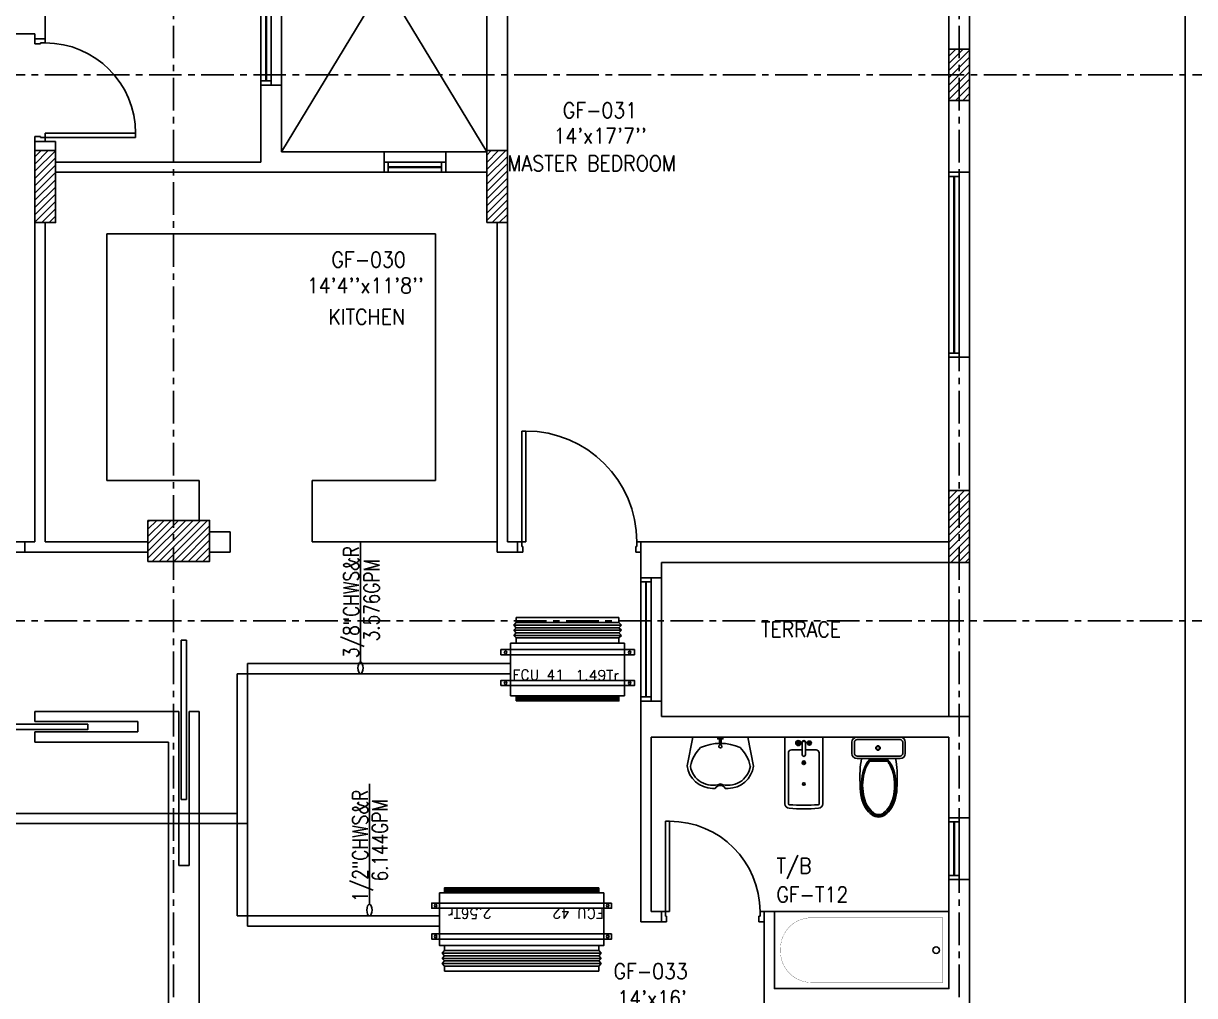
# Model space of a CAD drawing. Header units: millimetres. Extents: x -1288794 to 2153086, y -2701644 to -1428868.
# Drawn here: x 1522629 to 1534033, y -1504337 to -1494869 of the extents above; entities that cross this region are included whole.
import ezdxf

# ---------------------------------------------------------------- set-up
doc = ezdxf.new("R2010")
doc.units = ezdxf.units.MM
doc.header["$LTSCALE"] = 100
doc.linetypes.add('CENTER', pattern=[50.8, 31.75, -6.35, 6.35, -6.35])
doc.linetypes.add('DASHED2', pattern=[9.525, 6.35, -3.175])
for name, color, linetype in [('A-ANNO-TEXT', 8, 'Continuous'), ('A-AREA', 8, 'CENTER'), ('A-DOOR', 4, 'Continuous'), ('A-FLOR-OVHD', 4, 'DASHED2'), ('A-FLOR-PFIX', 8, 'Continuous'), ('A-FLOR-SPCL', 8, 'Continuous'), ('A-GLAZ', 5, 'Continuous'), ('A-GRID', 253, 'CENTER'), ('A-WALL-FULL', 8, 'Continuous'), ('AC-CHILLED WATER TEXT', 41, 'Continuous'), ('AC-CHR', 60, 'Continuous'), ('AC-CHS', 30, 'Continuous'), ('AC-SAD TEXT', 3, 'Continuous'), ('FCU-AC', 160, 'Continuous'), ('S-COL- HACT.', 9, 'Continuous'), ('S-COL.', 8, 'Continuous')]:
    doc.layers.add(name, color=color, linetype=linetype)
doc.styles.add('ROMAND', font='romand')
doc.styles.add('ROMANS', font='romans.shx', dxfattribs={"width": 0.8})
doc.styles.add('SIMPLEX', font='simplex.shx', dxfattribs={"width": 0.8})
pattern_1 = [(45, (2628196.87, -1109556.65), (-35.355339, 35.355339), [])]

# ---------------------------------------------------------------- blocks, each defined once
blk = doc.blocks.new('W-180')
for p, q in [((1800, 100), (0, 100)), ((1800, 0), (0, 0)), ((40, 0), (40, 100)), ((1760, 100), (1760, 0))]:
    blk.add_line(p, q)
at = {"linetype": 'Continuous'}
for p, q in [((1760, 53), (40, 53)), ((1760, 47), (40, 47))]:
    blk.add_line(p, q, dxfattribs=at)
blk = doc.blocks.new('D-100-R1')
for p, q in [((-80, 980), (-80, 100)), ((-80, 980), (-40, 980)), ((-40, 980), (-40, 55)), ((-1000, 100), (-1000, 0)), ((-1000, 100), (-960, 100)), ((-960, 100), (-960, 55)), ((-960, 55), (-950, 55)), ((-950, 55), (-950, 0)), ((-80, 100), (0, 100)), ((-50, 55), (-50, 0)), ((-50, 55), (-40, 55)), ((-50, 0), (0, 0)), ((0, 100), (0, 0)), ((-1000, 0), (-950, 0))]:
    blk.add_line(p, q)
at = {"linetype": 'Continuous'}
blk.add_arc((-80, 100), 880, 90, 180, dxfattribs=at)
blk = doc.blocks.new('LAV-4')
for p, q in [((-266, 0), (-322, -283)), ((-266, 0), (268, 0)), ((268, 0), (324, -280)), ((-48, -500), (-75, -500)), ((75, -500), (50, -500))]:
    blk.add_line(p, q)
for points in [[(-25, 0), (-25, -18), (25, -18), (25, 0)], [(-9, -20), (-9, -57), (8, -57), (8, -20)]]:
    blk.add_lwpolyline(points, close=True)
blk.add_circle((0, -91), 15.4)
for centre, radius, start, end in [((74, -366), 375, 135.3333, 167.1432), ((0, -539), 477, 66.1261, 113.874), ((-74, -366), 375, 12.5199, 44.6667), ((-75, -250), 250, 187.6784, 270), ((-75, -250), 220, 188.5814, 289.9523), ((75, -250), 220, 250.0878, 350.8515), ((75, -250), 250, 270, 353.0121), ((1, -527), 55.9, 28.7827, 151.2173), ((50, -499), 0, 238.1883, 0)]:
    blk.add_arc(centre, radius, start, end)
blk = doc.blocks.new('D-120-R1')
for p, q in [((-80, 1180), (-40, 1180)), ((-80, 1180), (-80, 100)), ((-40, 1180), (-40, 55)), ((-1200, 100), (-1160, 100)), ((-1200, 100), (-1200, 0)), ((-1160, 100), (-1160, 55)), ((-1160, 55), (-1150, 55)), ((-1150, 55), (-1150, 0)), ((-80, 100), (0, 100)), ((-50, 55), (-40, 55)), ((-50, 55), (-50, 0)), ((-50, 0), (0, 0)), ((0, 100), (0, 0)), ((-1200, 0), (-1150, 0))]:
    blk.add_line(p, q)
at = {"linetype": 'Continuous'}
blk.add_arc((-80, 100), 1080, 90, 180, dxfattribs=at)
blk = doc.blocks.new('BIDET-1')
for p, q in [((175, 0), (-175, 0)), ((-185, -10), (-185, -649)), ((-39, -59), (-69, -59)), ((-54, -44), (-54, -74)), ((-15, -54), (-15, -174)), ((15, -54), (15, -174)), ((39, -59), (69, -59)), ((54, -44), (54, -74)), ((185, -10), (185, -649)), ((-150, -155), (-150, -649)), ((-15, -125), (-120, -125)), ((120, -125), (15, -125)), ((150, -155), (150, -649)), ((12, -250), (-12, -250)), ((-9, -259), (9, -241)), ((-9, -241), (9, -259)), ((0, -238), (0, -262))]:
    blk.add_line(p, q)
for centre, radius in [((-54, -59), 25), ((-54, -59), 20), ((-54, -59), 15.2), ((-54, -59), 10.2), ((54, -59), 20), ((54, -59), 15.2), ((54, -59), 10.2), ((0, -250), 17.5), ((0, -250), 12.5), ((0, -457), 12.5), ((0, -457), 10)]:
    blk.add_circle(centre, radius)
for centre, radius, start, end in [((-175, -10), 10, 90, 180), ((175, -10), 10, 0, 90), ((0, -54), 20, 318.5904, 221.4096), ((0, -54), 15, 0, 180), ((-120, -155), 30, 90, 180), ((0, -174), 15, 180, 0), ((120, -155), 30, 0, 90), ((-140, -649), 45, 180, 265.2062), ((-140, -649), 10, 180, 265.2062), ((0, 1020), 1685, 265.2062, 274.7938), ((140, -649), 10, 274.7938, 0), ((140, -649), 45, 274.7938, 0), ((0, 1020), 1720, 265.2062, 274.7938)]:
    blk.add_arc(centre, radius, start, end)
blk = doc.blocks.new('WC-1')
for p, q in [((-210, 0), (210, 0)), ((-260, -160), (-260, -50)), ((-235, -160), (-235, -50)), ((-210, -25), (210, -25)), ((235, -50), (235, -160)), ((260, -50), (260, -160)), ((210, -185), (-210, -185)), ((210, -210), (-210, -210)), ((91, -223), (-91, -223)), ((86, -235), (-86, -235))]:
    blk.add_line(p, q)
for radius in [22.1, 17.1]:
    blk.add_circle((-6, -107), radius)
for centre, radius, start, end in [((-210, -50), 50, 90, 180), ((-210, -50), 25, 90, 180), ((210, -50), 50, 360, 90), ((210, -50), 25, 360, 90), ((-210, -160), 50, 180, 270), ((-210, -160), 25, 180, 270), ((722, -383), 904, 168.9529, 184.0632), ((69, -365), 214, 138.4152, 149.8586), ((-69, -365), 214, 30.1414, 41.5848), ((210, -160), 25, 270, 360), ((210, -160), 50, 270, 360), ((178, -428), 341, 149.8586, 166.4766), ((178, -428), 328, 149.8586, 166.4766), ((69, -365), 201, 139.9943, 149.8586), ((-69, -365), 201, 30.1414, 40.0057), ((-178, -428), 328, 13.5234, 30.1414), ((-178, -428), 341, 13.5234, 30.1414), ((352, -470), 532, 177.5541, 180), ((352, -470), 520, 166.4766, 180), ((352, -470), 507, 166.4766, 180), ((-352, -470), 507, 360, 13.5234), ((-352, -470), 520, 360, 13.5234), ((-352, -470), 532, 360, 2.4459), ((352, -470), 532, 180, 193.5234), ((352, -470), 520, 180, 193.5234), ((352, -470), 507, 180, 193.5234), ((-352, -470), 507, 346.4766, 360), ((-352, -470), 520, 346.4766, 360), ((-352, -470), 532, 346.4766, 360), ((178, -512), 353, 193.5234, 210.1414), ((178, -512), 341, 193.5234, 210.1414), ((178, -512), 328, 193.5234, 210.1414), ((69, -575), 214, 210.1414, 234.4972), ((69, -575), 201, 210.1414, 234.4972), ((-69, -575), 201, 305.5028, 329.8586), ((-69, -575), 214, 305.5028, 329.8586), ((-178, -512), 328, 329.8586, 346.4766), ((-178, -512), 341, 329.8586, 346.4766), ((-178, -512), 353, 329.8586, 346.4766), ((69, -575), 226, 210.1414, 234.4972), ((0, -672), 108, 234.4972, 270), ((0, -672), 95.9, 234.4972, 270), ((0, -672), 83.4, 234.4972, 270), ((0, -672), 83.4, 270, 305.5028), ((0, -672), 95.9, 270, 305.5028), ((0, -672), 108, 270, 305.5028), ((-69, -575), 226, 305.5028, 329.8586)]:
    blk.add_arc(centre, radius, start, end)
at = {"linetype": 'Continuous', "ltscale": 50}
blk.add_arc((-722, -383), 904, 355.9368, 11.0471, dxfattribs=at)
blk = doc.blocks.new('W-60')
for p, q in [((600, 100), (0, 100)), ((600, 0), (0, 0)), ((40, 0), (40, 100)), ((560, 100), (560, 0))]:
    blk.add_line(p, q)
at = {"linetype": 'Continuous'}
for p, q in [((560, 53), (40, 53)), ((560, 47), (40, 47))]:
    blk.add_line(p, q, dxfattribs=at)
blk = doc.blocks.new('W-120')
for p, q in [((1200, 100), (0, 100)), ((1200, 0), (0, 0)), ((40, 0), (40, 100)), ((1160, 100), (1160, 0))]:
    blk.add_line(p, q)
at = {"linetype": 'Continuous'}
for p, q in [((1160, 53), (40, 53)), ((1160, 47), (40, 47))]:
    blk.add_line(p, q, dxfattribs=at)
blk = doc.blocks.new('BT-2')
blk.add_lwpolyline([(0, 750), (1700, 750), (1700, 0), (0, 0)], close=True)
at = {"const_width": 2}
blk.add_lwpolyline([(60, 690), (1340, 690, -0.414214), (1640, 390), (1640, 360, -0.414214), (1340, 60), (60, 60)], format="xyb", close=True, dxfattribs=at)
blk.add_circle((125, 375), 31.9)
blk = doc.blocks.new('W-80')
for p, q in [((800, 100), (0, 100)), ((800, 0), (0, 0)), ((40, 0), (40, 100)), ((760, 100), (760, 0))]:
    blk.add_line(p, q)
at = {"linetype": 'Continuous'}
for p, q in [((760, 53), (40, 53)), ((760, 47), (40, 47))]:
    blk.add_line(p, q, dxfattribs=at)
blk = doc.blocks.new('fcu-1    1.5 tr')
h = blk.add_hatch()
h.set_pattern_fill('NET', color=3)
h.paths.add_polyline_path([(78733, -1589179), (77733, -1589179), (77733, -1589229), (78733, -1589229)])
at = {"color": 3}
blk.add_lwpolyline([(77733, -1589229), (78733, -1589229), (78733, -1589179), (77733, -1589179)], close=True, dxfattribs=at)
at = {"layer": 'FCU-AC', "color": 5}
for p, q in [((77733, -1588466), (77708, -1588491)), ((78758, -1588491), (77708, -1588491)), ((77733, -1588516), (77708, -1588491)), ((78758, -1588491), (78733, -1588466)), ((78758, -1588491), (78733, -1588516)), ((77733, -1588516), (77708, -1588541)), ((78758, -1588541), (77708, -1588541)), ((77733, -1588566), (77708, -1588541)), ((77733, -1588566), (77708, -1588591)), ((78758, -1588591), (77708, -1588591)), ((77733, -1588616), (77708, -1588591)), ((78733, -1588516), (77733, -1588516)), ((78733, -1588566), (77733, -1588566)), ((78758, -1588541), (78733, -1588516)), ((78758, -1588541), (78733, -1588566)), ((78758, -1588591), (78733, -1588566)), ((78758, -1588591), (78733, -1588616))]:
    blk.add_line(p, q, dxfattribs=at)
at = {"layer": 'FCU-AC', "color": 1}
for p, q in [((78733, -1588416), (77733, -1588416)), ((77733, -1588416), (77733, -1588466)), ((77733, -1588466), (78733, -1588466)), ((78733, -1588466), (78733, -1588416)), ((78733, -1588616), (77733, -1588616)), ((77733, -1588616), (77733, -1588666)), ((77733, -1588666), (78733, -1588666)), ((78733, -1588666), (78733, -1588616))]:
    blk.add_line(p, q, dxfattribs=at)
at = {"layer": 'FCU-AC'}
for p, q in [((78733, -1588466), (77733, -1588466)), ((78788, -1588666), (77678, -1588666)), ((77678, -1588666), (77678, -1589179)), ((78788, -1589179), (78788, -1588666)), ((77678, -1589179), (78788, -1589179))]:
    blk.add_line(p, q, dxfattribs=at)
at = {"layer": 'FCU-AC', "color": 2}
for p, q in [((78733, -1588516), (77733, -1588516)), ((78733, -1588566), (77733, -1588566))]:
    blk.add_line(p, q, dxfattribs=at)
at = {"layer": 'FCU-AC', "color": 6}
for points in [[(77583, -1588779), (78883, -1588779), (78883, -1588729), (77583, -1588729)], [(77583, -1589079), (78883, -1589079), (78883, -1589029), (77583, -1589029)]]:
    blk.add_lwpolyline(points, close=True, dxfattribs=at)
for centre in [(77629, -1588755), (78837, -1588755), (77629, -1589055), (78837, -1589055)]:
    blk.add_circle(centre, 12.5, dxfattribs=at)
blk = doc.blocks.new('fcu 2.5 tr')
h = blk.add_hatch()
h.set_pattern_fill('NET', color=3)
h.paths.add_polyline_path([(83172, -1587743), (81672, -1587743), (81672, -1587793), (83172, -1587793)])
at = {"layer": 'FCU-AC', "color": 1}
for p, q in [((83172, -1586980), (81672, -1586980)), ((81672, -1586980), (81672, -1587030)), ((83172, -1587030), (83172, -1586980)), ((81672, -1587030), (83172, -1587030)), ((83172, -1587180), (81672, -1587180)), ((81672, -1587180), (81672, -1587230)), ((81672, -1587230), (83172, -1587230)), ((83172, -1587230), (83172, -1587180))]:
    blk.add_line(p, q, dxfattribs=at)
at = {"layer": 'FCU-AC'}
for p, q in [((81672, -1587030), (81647, -1587055)), ((83197, -1587055), (81647, -1587055)), ((81672, -1587080), (81647, -1587055)), ((81672, -1587080), (81647, -1587105)), ((83197, -1587105), (81647, -1587105)), ((81672, -1587130), (81647, -1587105)), ((83172, -1587030), (81672, -1587030)), ((83172, -1587080), (81672, -1587080)), ((83172, -1587080), (81672, -1587080)), ((83197, -1587055), (83172, -1587030)), ((83197, -1587055), (83172, -1587080)), ((83197, -1587105), (83172, -1587080)), ((83197, -1587105), (83172, -1587130)), ((81672, -1587130), (81647, -1587155)), ((83197, -1587155), (81647, -1587155)), ((81672, -1587180), (81647, -1587155)), ((83172, -1587130), (81672, -1587130)), ((83172, -1587130), (81672, -1587130)), ((83197, -1587155), (83172, -1587130)), ((83197, -1587155), (83172, -1587180))]:
    blk.add_line(p, q, dxfattribs=at)
blk.add_lwpolyline([(81622, -1587743), (83222, -1587743), (83222, -1587230), (81622, -1587230)], close=True, dxfattribs=at)
at = {"layer": 'FCU-AC', "color": 6}
for points in [[(81547, -1587343), (83297, -1587343), (83297, -1587293), (81547, -1587293)], [(81547, -1587643), (83297, -1587643), (83297, -1587593), (81547, -1587593)]]:
    blk.add_lwpolyline(points, close=True, dxfattribs=at)
at = {"layer": 'FCU-AC', "color": 3}
blk.add_lwpolyline([(81672, -1587793), (83172, -1587793), (83172, -1587743), (81672, -1587743)], close=True, dxfattribs=at)
at = {"layer": 'FCU-AC', "color": 6}
for centre in [(81584, -1587318), (83259, -1587318), (81584, -1587618), (83259, -1587618)]:
    blk.add_circle(centre, 12.5, dxfattribs=at)

msp = doc.modelspace()

# ---------------------------------------------------------------- hatches: boundary and pattern name
at = {"layer": 'S-COL- HACT.', "linetype": 'Continuous', "ltscale": 3}
h = msp.add_hatch(dxfattribs=at)
h.set_pattern_fill('ANSI31', color=256, scale=400, style=0)
h.set_pattern_definition(pattern_1)
h.paths.add_polyline_path([(1531641.7, -1495618.6), (1531641.7, -1495118.6), (1531841.7, -1495118.6), (1531841.7, -1495618.6)])
h = msp.add_hatch(dxfattribs=at)
h.set_pattern_fill('ANSI31', color=256, scale=400, style=0)
h.set_pattern_definition(pattern_1)
h.paths.add_polyline_path([(1522741.7, -1496807.9), (1522741.7, -1496107.9), (1522941.7, -1496107.9), (1522941.7, -1496807.9)])
h = msp.add_hatch(dxfattribs=at)
h.set_pattern_fill('ANSI31', color=256, scale=400, style=0)
h.set_pattern_definition(pattern_1)
h.paths.add_polyline_path([(1527141.7, -1496807.9), (1527141.7, -1496107.9), (1527341.7, -1496107.9), (1527341.7, -1496807.9)])
h = msp.add_hatch(dxfattribs=at)
h.set_pattern_fill('ANSI31', color=256, scale=400, style=0)
h.set_pattern_definition(pattern_1)
h.paths.add_polyline_path([(1531641.7, -1500118.6), (1531641.7, -1499418.6), (1531841.7, -1499418.6), (1531841.7, -1500118.6)])
h = msp.add_hatch(dxfattribs=at)
h.set_pattern_fill('ANSI31', color=256, scale=400, style=0)
h.set_pattern_definition([(45, (2628196.87, -1109546.65), (-35.355339, 35.355339), [])])
h.paths.add_polyline_path([(1523841.7, -1499708.6), (1524441.7, -1499708.6), (1524441.7, -1500108.6), (1523841.7, -1500108.6)])

# ---------------------------------------------------------------- linework, layer by layer
at = {"layer": 'A-AREA', "ltscale": 15}
msp.add_line((1533941.7, -1512568.6), (1533941.7, -1469568.6), dxfattribs=at)
at = {"layer": 'A-DOOR', "ltscale": 3}
for points in [[(1524216.7, -1502426.2), (1524166.7, -1502426.2), (1524166.7, -1500876.2), (1524216.7, -1500876.2), (1524216.7, -1502426.2)], [(1523257.7, -1501693.6), (1523257.7, -1501743.6), (1522207.7, -1501743.6), (1522207.7, -1501693.6), (1523257.7, -1501693.6)]]:
    msp.add_lwpolyline(points, dxfattribs=at)
at = {"layer": 'A-FLOR-OVHD', "linetype": 'Continuous', "ltscale": 3}
for p, q in [((1522641.7, -1499918.6), (1520841.7, -1499918.6)), ((1520841.7, -1500018.6), (1522641.7, -1500018.6))]:
    msp.add_line(p, q, dxfattribs=at)
at = {"layer": 'A-FLOR-SPCL', "ltscale": 3}
for p, q in [((1527141.7, -1492818.6), (1525141.7, -1496118.6)), ((1525141.7, -1492818.6), (1527141.7, -1496118.6)), ((1526641.7, -1496918.6), (1523441.7, -1496918.6)), ((1523441.7, -1499318.6), (1523441.7, -1496918.6)), ((1526641.7, -1499318.6), (1526641.7, -1496918.6)), ((1524341.7, -1499318.6), (1523441.7, -1499318.6)), ((1524341.7, -1499708.6), (1524341.7, -1499318.6)), ((1525441.7, -1499918.6), (1525441.7, -1499318.6)), ((1525441.7, -1499318.6), (1526641.7, -1499318.6)), ((1525441.7, -1499918.6), (1527241.7, -1499918.6)), ((1527341.7, -1499918.6), (1527441.7, -1499918.6)), ((1527241.7, -1500018.6), (1527441.7, -1500018.6)), ((1531641.7, -1501618.6), (1531641.7, -1500118.6)), ((1531841.7, -1501618.6), (1531841.7, -1500118.6))]:
    msp.add_line(p, q, dxfattribs=at)
at = {"layer": 'A-GLAZ', "ltscale": 3}
for p, q in [((1525141.7, -1494668.6), (1525141.7, -1495468.6)), ((1526141.7, -1496118.6), (1526741.7, -1496118.6)), ((1531841.7, -1496318.6), (1531841.7, -1498118.6)), ((1528841.7, -1501468.6), (1528841.7, -1500268.6)), ((1531841.7, -1502606), (1531841.7, -1503206))]:
    msp.add_line(p, q, dxfattribs=at)
at = {"layer": 'A-GRID', "ltscale": 0.1}
for p, q in [((1524091.7, -1466442.6), (1524091.7, -1514577)), ((1531741.7, -1466442.6), (1531741.7, -1514577)), ((1494388.3, -1495368.6), (1537927.9, -1495368.6)), ((1494385.9, -1500687.6), (1537925.5, -1500687.6))]:
    msp.add_line(p, q, dxfattribs=at)
at = {"layer": 'A-WALL-FULL', "ltscale": 3}
for p, q in [((1531841.7, -1496318.6), (1531841.7, -1493460.2)), ((1522841.7, -1495018.6), (1522841.7, -1493918.6)), ((1527141.7, -1496118.6), (1527141.7, -1494118.6)), ((1527341.7, -1499918.6), (1527341.7, -1494518.6)), ((1531641.7, -1496318.6), (1531641.7, -1494518.6)), ((1522391.7, -1494968.6), (1522741.7, -1494968.6)), ((1522741.7, -1495018.6), (1522741.7, -1494968.6)), ((1522841.7, -1495018.6), (1522741.7, -1495018.6)), ((1524941.7, -1495468.6), (1525141.7, -1495468.6)), ((1524941.7, -1495468.6), (1524941.7, -1496218.6)), ((1525141.7, -1495468.6), (1525141.7, -1496118.6)), ((1522741.7, -1499918.6), (1522741.7, -1496018.6)), ((1522841.7, -1496018.6), (1522741.7, -1496018.6)), ((1525141.7, -1496118.6), (1526141.7, -1496118.6)), ((1526141.7, -1496318.6), (1526141.7, -1496118.6)), ((1526741.7, -1496318.6), (1526741.7, -1496118.6)), ((1526741.7, -1496118.6), (1527141.7, -1496118.6)), ((1524941.7, -1496218.6), (1522941.7, -1496218.6)), ((1524941.7, -1496318.6), (1522941.7, -1496318.6)), ((1526141.7, -1496318.6), (1524941.7, -1496318.6)), ((1526741.7, -1496318.6), (1527141.7, -1496318.6)), ((1531641.7, -1496318.6), (1531841.7, -1496318.6)), ((1522841.7, -1499918.6), (1522841.7, -1496807.9)), ((1527241.7, -1496807.9), (1527241.7, -1500018.6)), ((1531641.7, -1498118.6), (1531841.7, -1498118.6)), ((1531641.7, -1499918.6), (1531641.7, -1498118.6)), ((1531841.7, -1500118.6), (1531841.7, -1498118.6)), ((1522641.7, -1500018.6), (1522641.7, -1499918.6)), ((1522641.7, -1499918.6), (1522741.7, -1499918.6)), ((1522841.7, -1499918.6), (1523841.7, -1499918.6)), ((1528641.7, -1500268.6), (1528641.7, -1499918.6)), ((1528641.7, -1499918.6), (1531641.7, -1499918.6)), ((1522641.7, -1500018.6), (1523841.7, -1500018.6)), ((1528841.7, -1500118.6), (1531841.7, -1500118.6)), ((1528841.7, -1500268.6), (1528841.7, -1500118.6)), ((1528841.7, -1500268.6), (1528641.7, -1500268.6)), ((1528641.7, -1503618.6), (1528641.7, -1501468.6)), ((1528841.7, -1501468.6), (1528641.7, -1501468.6)), ((1528841.7, -1501618.6), (1528841.7, -1501468.6)), ((1524041.7, -1501568.6), (1522741.7, -1501568.6)), ((1522741.7, -1501568.6), (1522741.7, -1501668.6)), ((1524141.7, -1501568.6), (1524041.7, -1501568.6)), ((1524141.7, -1503068.6), (1524141.7, -1501568.6)), ((1524241.7, -1503068.6), (1524241.7, -1501568.6)), ((1524341.7, -1501568.6), (1524241.7, -1501568.6)), ((1524341.7, -1504868.6), (1524341.7, -1501568.6)), ((1523741.7, -1501668.6), (1522741.7, -1501668.6)), ((1523741.7, -1501768.6), (1523741.7, -1501668.6)), ((1528841.7, -1501618.6), (1531841.7, -1501618.6)), ((1531841.7, -1502606), (1531841.7, -1501618.6)), ((1523741.7, -1501768.6), (1522741.7, -1501768.6)), ((1522741.7, -1501768.6), (1522741.7, -1501868.6)), ((1528741.7, -1501818.6), (1531641.7, -1501818.6)), ((1528741.7, -1503518.6), (1528741.7, -1501818.6)), ((1531641.7, -1502606), (1531641.7, -1501818.6)), ((1524041.7, -1501868.6), (1522741.7, -1501868.6)), ((1524041.7, -1504618.6), (1524041.7, -1501868.6)), ((1531641.7, -1502606), (1531841.7, -1502606)), ((1524141.7, -1503068.6), (1524241.7, -1503068.6)), ((1531641.7, -1503206), (1531841.7, -1503206)), ((1531641.7, -1504268.6), (1531641.7, -1503206)), ((1531841.7, -1506768.6), (1531841.7, -1503206)), ((1528741.7, -1503518.6), (1528841.7, -1503518.6)), ((1528841.7, -1503618.6), (1528841.7, -1503518.6)), ((1529841.7, -1504868.6), (1529841.7, -1503518.6)), ((1529841.7, -1503518.6), (1529941.7, -1503518.6)), ((1529941.7, -1504268.6), (1529941.7, -1503518.6)), ((1528641.7, -1503618.6), (1528841.7, -1503618.6)), ((1529941.7, -1504268.6), (1531641.7, -1504268.6))]:
    msp.add_line(p, q, dxfattribs=at)
at = {"layer": 'A-WALL-FULL', "linetype": 'Continuous', "ltscale": 3}
for p, q in [((1522741.7, -1496018.6), (1522941.7, -1496018.6)), ((1522941.7, -1496218.6), (1522941.7, -1496018.6)), ((1522941.7, -1496807.9), (1522941.7, -1496318.6)), ((1527141.7, -1496318.6), (1527141.7, -1496807.9)), ((1522841.7, -1496807.9), (1522941.7, -1496807.9)), ((1527141.7, -1496807.9), (1527241.7, -1496807.9)), ((1524441.7, -1499708.6), (1523841.7, -1499708.6)), ((1523841.7, -1499708.6), (1523841.7, -1499918.6)), ((1524441.7, -1499818.6), (1524441.7, -1499708.6)), ((1524441.7, -1499818.6), (1524641.7, -1499818.6)), ((1524641.7, -1499818.6), (1524641.7, -1500018.6)), ((1523841.7, -1500018.6), (1523841.7, -1500108.6)), ((1523841.7, -1500108.6), (1524441.7, -1500108.6)), ((1524641.7, -1500018.6), (1524441.7, -1500018.6)), ((1524441.7, -1500108.6), (1524441.7, -1500018.6))]:
    msp.add_line(p, q, dxfattribs=at)
at = {"layer": 'AC-CHILLED WATER TEXT'}
for p, q in [((1525911.6, -1501089.5), (1525911.6, -1499917.3)), ((1525998.9, -1503447.3), (1525998.9, -1502275))]:
    msp.add_line(p, q, dxfattribs=at)
for centre in [(1525911.6, -1501145.7), (1525998.9, -1503503.5)]:
    msp.add_ellipse(centre, major_axis=(0, -56.2), ratio=0.4449937, dxfattribs=at)
at = {"layer": 'AC-CHR'}
for p, q in [((1524810.9, -1503659.7), (1524810.9, -1501101.9)), ((1527373.8, -1501101.9), (1524810.9, -1501101.9)), ((1524810.9, -1502661.9), (1520242.7, -1502661.9)), ((1526681.4, -1503659.7), (1524810.9, -1503659.7))]:
    msp.add_line(p, q, dxfattribs=at)
at = {"layer": 'AC-CHS'}
for p, q in [((1527373.8, -1501201.9), (1524710.9, -1501201.9)), ((1524710.9, -1501201.9), (1524710.9, -1503559.7)), ((1524710.9, -1502561.9), (1520142.7, -1502561.9)), ((1526681.4, -1503559.7), (1524710.9, -1503559.7))]:
    msp.add_line(p, q, dxfattribs=at)
at = {"layer": 'S-COL.', "linetype": 'Continuous', "ltscale": 3}
for points in [[(1531641.7, -1495618.6), (1531641.7, -1495118.6), (1531841.7, -1495118.6), (1531841.7, -1495618.6)], [(1531641.7, -1495618.6), (1531641.7, -1495118.6), (1531841.7, -1495118.6), (1531841.7, -1495618.6)], [(1531641.7, -1495618.6), (1531641.7, -1495118.6), (1531841.7, -1495118.6), (1531841.7, -1495618.6)], [(1522741.7, -1496807.9), (1522741.7, -1496107.9), (1522941.7, -1496107.9), (1522941.7, -1496807.9)], [(1522741.7, -1496807.9), (1522741.7, -1496107.9), (1522941.7, -1496107.9), (1522941.7, -1496807.9)], [(1522741.7, -1496807.9), (1522741.7, -1496107.9), (1522941.7, -1496107.9), (1522941.7, -1496807.9)], [(1527141.7, -1496807.9), (1527141.7, -1496107.9), (1527341.7, -1496107.9), (1527341.7, -1496807.9)], [(1527141.7, -1496807.9), (1527141.7, -1496107.9), (1527341.7, -1496107.9), (1527341.7, -1496807.9)], [(1527141.7, -1496807.9), (1527141.7, -1496107.9), (1527341.7, -1496107.9), (1527341.7, -1496807.9)], [(1531641.7, -1500118.6), (1531641.7, -1499418.6), (1531841.7, -1499418.6), (1531841.7, -1500118.6)], [(1531641.7, -1500118.6), (1531641.7, -1499418.6), (1531841.7, -1499418.6), (1531841.7, -1500118.6)], [(1531641.7, -1500118.6), (1531641.7, -1499418.6), (1531841.7, -1499418.6), (1531841.7, -1500118.6)], [(1523841.7, -1499708.6), (1524441.7, -1499708.6), (1524441.7, -1500108.6), (1523841.7, -1500108.6)], [(1523841.7, -1499708.6), (1524441.7, -1499708.6), (1524441.7, -1500108.6), (1523841.7, -1500108.6)], [(1523841.7, -1499708.6), (1524441.7, -1499708.6), (1524441.7, -1500108.6), (1523841.7, -1500108.6)]]:
    msp.add_lwpolyline(points, close=True, dxfattribs=at)

# ---------------------------------------------------------------- block references
at = {"layer": 'A-DOOR', "ltscale": 3, "rotation": 270}
msp.add_blockref('D-100-R1', (1522741.7, -1496018.6), dxfattribs=at)
at = {"layer": 'A-DOOR', "ltscale": 3, "xscale": -1}
for name, p in [('D-120-R1', (1527441.7, -1500018.6)), ('D-100-R1', (1528841.7, -1503618.6))]:
    msp.add_blockref(name, p, dxfattribs=at)
at = {"layer": 'A-FLOR-PFIX', "ltscale": 3, "xscale": -1}
for name, p in [('LAV-4', (1529415.7, -1501818.6)), ('BT-2', (1531641.7, -1504268.6))]:
    msp.add_blockref(name, p, dxfattribs=at)
at = {"layer": 'A-FLOR-PFIX', "ltscale": 3}
for name, p in [('BIDET-1', (1530228.2, -1501818.6)), ('WC-1', (1530956.4, -1501818.6))]:
    msp.add_blockref(name, p, dxfattribs=at)
at = {"layer": 'A-GLAZ', "ltscale": 3, "xscale": -1}
for name, p, rotation in [('W-80', (1525041.7, -1494668.6), 90), ('W-180', (1531641.7, -1498118.6), 270), ('W-120', (1528641.7, -1501468.6), 270), ('W-60', (1531641.7, -1503206), 270)]:
    msp.add_blockref(name, p, dxfattribs=dict(at, rotation=rotation))
msp.add_blockref('W-60', (1526741.7, -1496318.6), dxfattribs=at)
at = {"layer": 'FCU-AC'}
msp.add_blockref('fcu-1    1.5 tr', (1449695.6, 87762), dxfattribs=at)
at = {"layer": 'FCU-AC', "color": 3, "rotation": 180}
msp.add_blockref('fcu 2.5 tr', (1609902.9, -3091079.1), dxfattribs=at)

# ---------------------------------------------------------------- texts
at = {"layer": 'A-ANNO-TEXT', "style": 'ROMANS', "width": 0.9}
for s, p in [('GF-031', (1527881.6, -1495790.2)), ("14'x17'7''", (1527790.6, -1496037.9)), ('MASTER BEDROOM', (1527341.7, -1496306.1)), ('GF-030', (1525628.9, -1497244.4)), ("14'4''x11'8''", (1525389.7, -1497497.2)), ('KITCHEN', (1525599, -1497800.6)), ('TERRACE', (1529811.1, -1500845.9)), ('T/B', (1529961.6, -1503148.8)), ('GF-T12', (1529961.6, -1503427.8)), ('GF-033', (1528375.8, -1504174.8)), ("14'x16'", (1528413.3, -1504437.6))]:
    msp.add_text(s, height=150, dxfattribs=at).set_placement(p)
at = {"layer": 'AC-CHILLED WATER TEXT', "style": 'SIMPLEX', "width": 0.8}
for s, p in [('3/8"CHWS&R', (1525896.5, -1501049.7)), ('3.576GPM', (1526095, -1500886)), ('1/2"CHWS&R', (1525983.8, -1503423.6)), ('6.144GPM', (1526175.9, -1503224.6))]:
    msp.add_text(s, height=150, rotation=90, dxfattribs=at).set_placement(p)
at = {"layer": 'AC-SAD TEXT', "style": 'ROMAND'}
for s, p in [('FCU 41', (1527391.8, -1501262.8)), ('1.49Tr', (1528004.3, -1501266.7))]:
    msp.add_text(s, height=100, dxfattribs=at).set_placement(p)
for s, p in [('2.56Tr', (1527188.4, -1503486.1)), ('FCU 42', (1528281.4, -1503486.1))]:
    msp.add_text(s, height=100, rotation=180, dxfattribs=at).set_placement(p)

doc.saveas('drawing.dxf')
